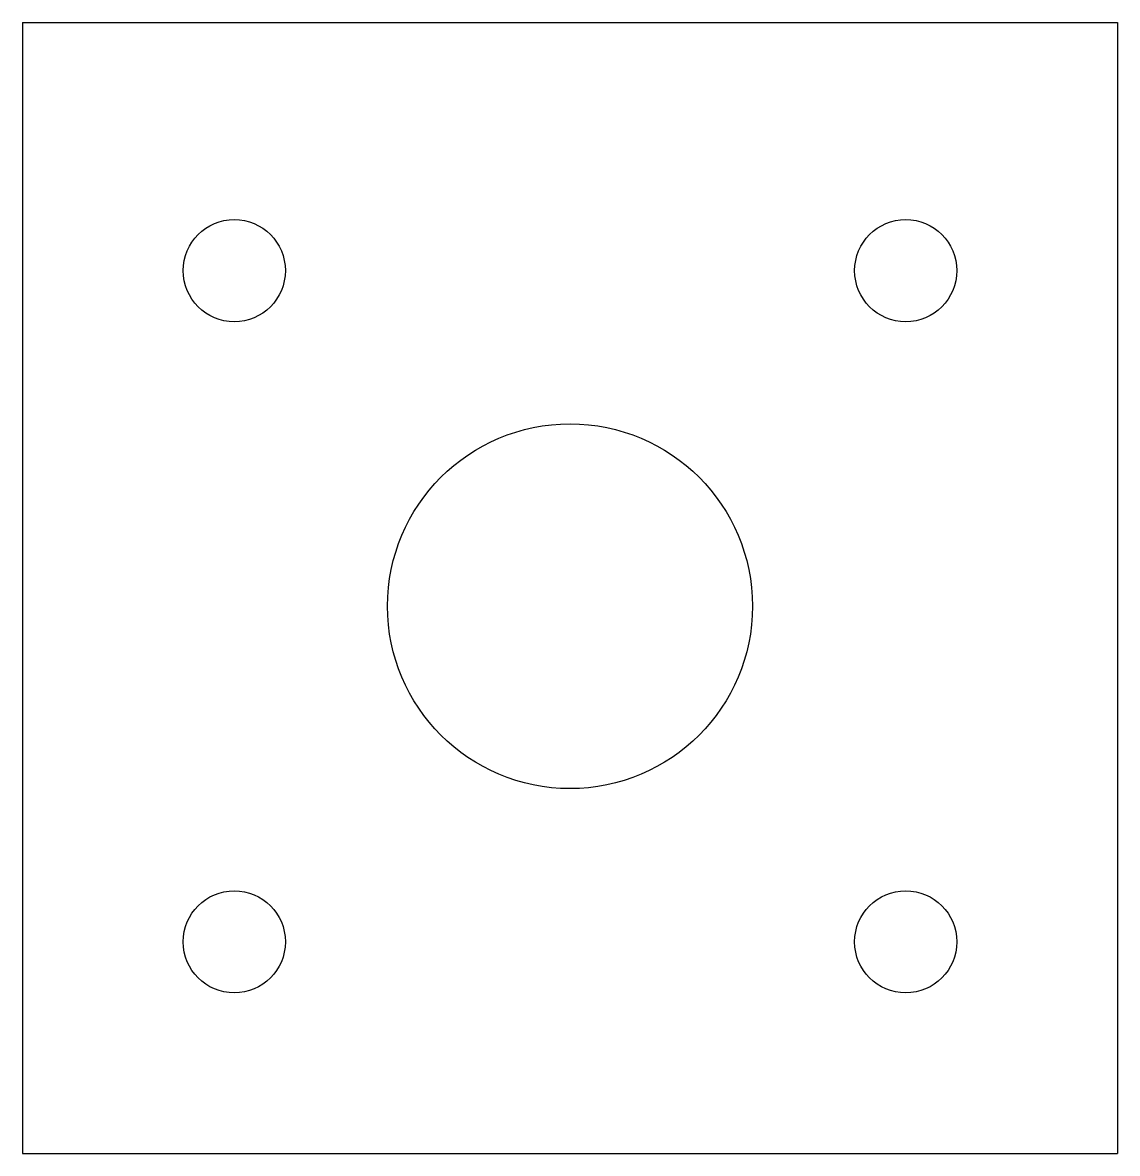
# Model space of a CAD drawing. Header units: millimetres. Extents: x 0 to 150, y 0 to 155.
import ezdxf

# ---------------------------------------------------------------- set-up
doc = ezdxf.new("R2010")
doc.units = ezdxf.units.MM
doc.layers.add('DXF_tmp', color=7, linetype='CONTINUOUS')

msp = doc.modelspace()

# ---------------------------------------------------------------- linework, layer by layer
at = {"layer": 'DXF_tmp'}
for p, q in [((0, 155), (150, 155)), ((0, 155), (0, 0)), ((150, 155), (150, 0)), ((0, 0), (150, 0))]:
    msp.add_line(p, q, dxfattribs=at)
for centre, radius in [((29, 121), 7), ((121, 121), 7), ((75, 75), 25), ((29, 29), 7), ((121, 29), 7)]:
    msp.add_circle(centre, radius, dxfattribs=at)

doc.saveas('drawing.dxf')
